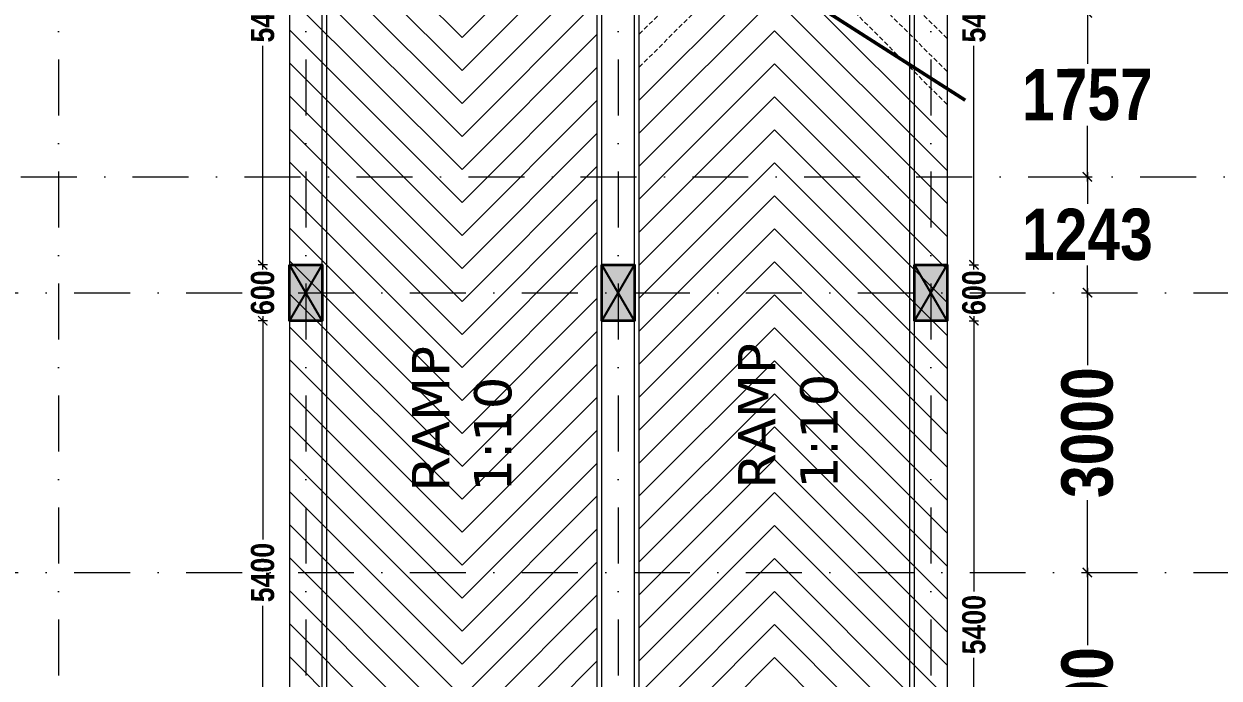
# Model space of a CAD drawing. Header units: millimetres. Extents: x -3092155 to 4513934, y -12317808 to 1850003.
# Drawn here: x -382707 to -369893, y -5701332 to -5694320 of the extents above; entities that cross this region are included whole.
import ezdxf

# ---------------------------------------------------------------- set-up
doc = ezdxf.new("R2010")
doc.units = ezdxf.units.MM
doc.header["$LTSCALE"] = 2
doc.header["$MEASUREMENT"] = 0
doc.header["$PDMODE"] = 34
doc.header["$PDSIZE"] = 500
doc.linetypes.add('DASHDOT', pattern=[1, 0.5, -0.25, 0, -0.25])
doc.linetypes.add('DASHED2', pattern=[0.375, 0.25, -0.125])
for name, color, linetype, lineweight in [('coloumn', 10, 'Continuous', 35), ('D DIM', 250, 'Continuous', 9), ('GRID', 251, 'DASHDOT', 5), ('RAILING', 47, 'Continuous', 13), ('RAMP', 253, 'Continuous', 9), ('TEXT', 7, 'Continuous', 13)]:
    doc.layers.add(name, color=color, linetype=linetype, lineweight=lineweight)
doc.layers.add('DOT', color=7, linetype='DASHED2', lineweight=0, true_color=0x89067c)
doc.styles.add('COLOUMNN DIM', font='ARIALNB.TTF', dxfattribs={"height": 550})
doc.styles.add('INNER DIM', font='ARIALNB.TTF', dxfattribs={"height": 250})
doc.styles.add('style2', font='verdana.ttf')
doc.dimstyles.new('external final', dxfattribs={"dimscale": 0, "dimtxt": 250, "dimasz": 100, "dimexe": 50, "dimexo": 50, "dimgap": 50, "dimtad": 0, "dimdec": 0, "dimzin": 0, "dimdsep": 46, "dimtxsty": 'INNER DIM', "dimblk": 'ARCHTICK', "dimcen": 100, "dimdle": 50, "dimclrd": 256, "dimclre": 256, "dimclrt": 256, "dimadec": 0, "dimazin": 0, "dimtfac": 1, "dimtdec": 0, "dimtix": 1, "dimtmove": 1, "dimatfit": 3, "dimfxl": 50, "dimfxlon": 1, "dimtolj": 1, "dimtzin": 0, "dimlwd": -1, "dimlwe": -1, "dimarcsym": 1})
doc.dimstyles.new('INNER DIM', dxfattribs={"dimscale": 0, "dimtxt": 250, "dimasz": 100, "dimexe": 50, "dimexo": 50, "dimgap": 50, "dimtad": 0, "dimdec": 0, "dimzin": 0, "dimdsep": 46, "dimtxsty": 'INNER DIM', "dimblk": 'ARCHTICK', "dimcen": 100, "dimdle": 50, "dimclrd": 256, "dimclre": 256, "dimclrt": 256, "dimadec": 0, "dimazin": 0, "dimtfac": 1, "dimtdec": 0, "dimtix": 1, "dimtmove": 2, "dimatfit": 3, "dimfxl": 50, "dimfxlon": 1, "dimtolj": 1, "dimtzin": 0, "dimlwd": -1, "dimlwe": -1, "dimarcsym": 1})

# ---------------------------------------------------------------- blocks, each defined once
blk = doc.blocks.new('_ArchTick')
at = {"color": 0, "linetype": 'ByBlock', "const_width": 0.15}
blk.add_lwpolyline([(-0.5, -0.5), (0.5, 0.5)], dxfattribs=at)
blk = doc.blocks.new('*D93')
at = {"layer": 'D DIM', "ltscale": 100, "transparency": 16777216}
for p, q in [((-372571, -5691501), (-372471, -5691501)), ((-372521, -5691451), (-372521, -5693846)), ((-372521, -5696951), (-372521, -5694556)), ((-372571, -5696901), (-372471, -5696901))]:
    blk.add_line(p, q, dxfattribs=at)
at = {"layer": 'Defpoints', "color": 0, "lineweight": 50, "ltscale": 100, "transparency": 16777216}
for p in [(-373159, -5691501), (-373159, -5696901), (-372521, -5696901)]:
    blk.add_point(p, dxfattribs=at)
at = {"layer": 'D DIM', "ltscale": 100, "transparency": 16777216, "xscale": 100, "yscale": 100, "zscale": 100}
for p, rotation in [((-372521, -5691501), 90), ((-372521, -5696901), 270)]:
    blk.add_blockref('_ArchTick', p, dxfattribs=dict(at, rotation=rotation))
at = {"layer": 'D DIM', "ltscale": 100, "transparency": 16777216, "insert": (-372521, -5694201), "char_height": 250, "attachment_point": 5, "rotation": 90, "style": 'INNER DIM'}
blk.add_mtext('\\A1;5400', dxfattribs=at)
blk = doc.blocks.new('*D94')
at = {"layer": 'D DIM', "ltscale": 100, "transparency": 16777216}
for p, q in [((-372571, -5696901), (-372471, -5696901)), ((-372521, -5696901), (-372521, -5696925)), ((-372571, -5697501), (-372471, -5697501)), ((-372521, -5697501), (-372521, -5697477))]:
    blk.add_line(p, q, dxfattribs=at)
at = {"layer": 'Defpoints', "color": 0, "lineweight": 50, "ltscale": 100, "transparency": 16777216}
for p in [(-373159, -5696901), (-373159, -5697501), (-372521, -5697501)]:
    blk.add_point(p, dxfattribs=at)
at = {"layer": 'D DIM', "ltscale": 100, "transparency": 16777216, "insert": (-372521, -5697201), "char_height": 250, "attachment_point": 5, "rotation": 90, "style": 'INNER DIM'}
blk.add_mtext('\\A1;600', dxfattribs=at)
blk = doc.blocks.new('*D95')
at = {"layer": 'D DIM', "ltscale": 100, "transparency": 16777216}
for p, q in [((-372571, -5697501), (-372471, -5697501)), ((-372521, -5697451), (-372521, -5700405)), ((-372521, -5702951), (-372521, -5701115)), ((-372571, -5702901), (-372471, -5702901))]:
    blk.add_line(p, q, dxfattribs=at)
at = {"layer": 'Defpoints', "color": 0, "lineweight": 50, "ltscale": 100, "transparency": 16777216}
for p in [(-373159, -5697501), (-373159, -5702901), (-372521, -5702901)]:
    blk.add_point(p, dxfattribs=at)
at = {"layer": 'D DIM', "ltscale": 100, "transparency": 16777216, "xscale": 100, "yscale": 100, "zscale": 100}
for p, rotation in [((-372521, -5697501), 90), ((-372521, -5702901), 270)]:
    blk.add_blockref('_ArchTick', p, dxfattribs=dict(at, rotation=rotation))
at = {"layer": 'D DIM', "ltscale": 100, "transparency": 16777216, "insert": (-372521, -5700760), "char_height": 250, "attachment_point": 5, "rotation": 90, "style": 'INNER DIM'}
blk.add_mtext('\\A1;5400', dxfattribs=at)
blk = doc.blocks.new('*D730')
at = {"layer": 'D DIM', "ltscale": 100, "transparency": 16777216}
for p, q in [((1049, 411), (-438739, 411)), ((-438689, 361), (-438689, 461)), ((999, 361), (999, 461))]:
    blk.add_line(p, q, dxfattribs=at)
at = {"layer": 'Defpoints', "color": 0, "lineweight": 50, "ltscale": 100, "transparency": 16777216}
for p in [(-438689, 411), (999, 0), (-438689, -5723126)]:
    blk.add_point(p, dxfattribs=at)
at = {"layer": 'D DIM', "ltscale": 100, "transparency": 16777216, "xscale": 100, "yscale": 100, "zscale": 100, "rotation": 180}
blk.add_blockref('_ArchTick', (-438689, 411), dxfattribs=at)
at = {"layer": 'D DIM', "ltscale": 100, "transparency": 16777216, "xscale": 100, "yscale": 100, "zscale": 100}
blk.add_blockref('_ArchTick', (999, 411), dxfattribs=at)
at = {"layer": 'D DIM', "ltscale": 100, "transparency": 16777216, "insert": (1326, 835), "char_height": 250, "attachment_point": 5, "style": 'INNER DIM'}
blk.add_mtext('\\A1;439688', dxfattribs=at)
blk = doc.blocks.new('*D389')
at = {"layer": 'D DIM', "ltscale": 100, "transparency": 16777216}
for p, q in [((-380097, -5691501), (-380197, -5691501)), ((-380147, -5691451), (-380147, -5693846)), ((-380147, -5696951), (-380147, -5694556)), ((-380097, -5696901), (-380197, -5696901))]:
    blk.add_line(p, q, dxfattribs=at)
at = {"layer": 'Defpoints', "color": 0, "lineweight": 50, "ltscale": 100, "transparency": 16777216}
for p in [(-379509, -5691501), (-380147, -5696901), (-379509, -5696901)]:
    blk.add_point(p, dxfattribs=at)
at = {"layer": 'D DIM', "ltscale": 100, "transparency": 16777216, "xscale": 100, "yscale": 100, "zscale": 100}
for p, rotation in [((-380147, -5691501), 90), ((-380147, -5696901), 270)]:
    blk.add_blockref('_ArchTick', p, dxfattribs=dict(at, rotation=rotation))
at = {"layer": 'D DIM', "ltscale": 100, "transparency": 16777216, "insert": (-380147, -5694201), "char_height": 250, "attachment_point": 5, "rotation": 90, "style": 'INNER DIM'}
blk.add_mtext('\\A1;5400', dxfattribs=at)
blk = doc.blocks.new('*D390')
at = {"layer": 'D DIM', "ltscale": 100, "transparency": 16777216}
for p, q in [((-380097, -5696901), (-380197, -5696901)), ((-380147, -5696901), (-380147, -5696925)), ((-380097, -5697501), (-380197, -5697501)), ((-380147, -5697501), (-380147, -5697477))]:
    blk.add_line(p, q, dxfattribs=at)
at = {"layer": 'Defpoints', "color": 0, "lineweight": 50, "ltscale": 100, "transparency": 16777216}
for p in [(-379509, -5696901), (-380147, -5697501), (-379509, -5697501)]:
    blk.add_point(p, dxfattribs=at)
at = {"layer": 'D DIM', "ltscale": 100, "transparency": 16777216, "insert": (-380147, -5697201), "char_height": 250, "attachment_point": 5, "rotation": 90, "style": 'INNER DIM'}
blk.add_mtext('\\A1;600', dxfattribs=at)
blk = doc.blocks.new('*D391')
at = {"layer": 'D DIM', "ltscale": 100, "transparency": 16777216}
for p, q in [((-380097, -5697501), (-380197, -5697501)), ((-380147, -5697451), (-380147, -5699846)), ((-380147, -5702951), (-380147, -5700556)), ((-380097, -5702901), (-380197, -5702901))]:
    blk.add_line(p, q, dxfattribs=at)
at = {"layer": 'Defpoints', "color": 0, "lineweight": 50, "ltscale": 100, "transparency": 16777216}
for p in [(-379509, -5697501), (-380147, -5702901), (-379509, -5702901)]:
    blk.add_point(p, dxfattribs=at)
at = {"layer": 'D DIM', "ltscale": 100, "transparency": 16777216, "xscale": 100, "yscale": 100, "zscale": 100}
for p, rotation in [((-380147, -5697501), 90), ((-380147, -5702901), 270)]:
    blk.add_blockref('_ArchTick', p, dxfattribs=dict(at, rotation=rotation))
at = {"layer": 'D DIM', "ltscale": 100, "transparency": 16777216, "insert": (-380147, -5700201), "char_height": 250, "attachment_point": 5, "rotation": 90, "style": 'INNER DIM'}
blk.add_mtext('\\A1;5400', dxfattribs=at)
blk = doc.blocks.new('*D983')
at = {"layer": 'D DIM', "ltscale": 100, "transparency": 16777216}
for p, q in [((-371355, -5695959), (-371255, -5695959)), ((-371305, -5695909), (-371305, -5696249)), ((-371305, -5697251), (-371305, -5696911)), ((-371355, -5697201), (-371255, -5697201))]:
    blk.add_line(p, q, dxfattribs=at)
at = {"layer": 'Defpoints', "color": 0, "lineweight": 50, "ltscale": 100, "transparency": 16777216}
for p in [(-371806, -5695959), (-373160, -5697201), (-371305, -5697201)]:
    blk.add_point(p, dxfattribs=at)
at = {"layer": 'D DIM', "ltscale": 100, "transparency": 16777216, "xscale": 100, "yscale": 100, "zscale": 100}
for p, rotation in [((-371305, -5695959), 90), ((-371305, -5697201), 270)]:
    blk.add_blockref('_ArchTick', p, dxfattribs=dict(at, rotation=rotation))
at = {"layer": 'D DIM', "ltscale": 100, "transparency": 16777216, "insert": (-371305, -5696580), "char_height": 550, "attachment_point": 5, "rotation": 0.1, "style": 'COLOUMNN DIM'}
blk.add_mtext('\\A1;1243', dxfattribs=at)
blk = doc.blocks.new('*D984')
at = {"layer": 'D DIM', "ltscale": 100, "transparency": 16777216}
for p, q in [((-371305, -5697151), (-371305, -5697978)), ((-371355, -5697201), (-371255, -5697201)), ((-371305, -5700251), (-371305, -5699425)), ((-371355, -5700201), (-371255, -5700201))]:
    blk.add_line(p, q, dxfattribs=at)
at = {"layer": 'Defpoints', "color": 0, "lineweight": 50, "ltscale": 100, "transparency": 16777216}
for p in [(-371944, -5697201), (-373160, -5700201), (-371305, -5700201)]:
    blk.add_point(p, dxfattribs=at)
at = {"layer": 'D DIM', "ltscale": 100, "transparency": 16777216, "xscale": 100, "yscale": 100, "zscale": 100}
for p, rotation in [((-371305, -5697201), 90), ((-371305, -5700201), 270)]:
    blk.add_blockref('_ArchTick', p, dxfattribs=dict(at, rotation=rotation))
at = {"layer": 'D DIM', "ltscale": 100, "transparency": 16777216, "insert": (-371305, -5698701), "char_height": 550, "attachment_point": 5, "rotation": 90, "style": 'COLOUMNN DIM'}
blk.add_mtext('\\A1;3000', dxfattribs=at)
blk = doc.blocks.new('*D985')
at = {"layer": 'D DIM', "ltscale": 100, "transparency": 16777216}
for p, q in [((-371355, -5700201), (-371255, -5700201)), ((-371305, -5700151), (-371305, -5700978)), ((-371305, -5703251), (-371305, -5702425)), ((-371355, -5703201), (-371255, -5703201))]:
    blk.add_line(p, q, dxfattribs=at)
at = {"layer": 'Defpoints', "color": 0, "lineweight": 50, "ltscale": 100, "transparency": 16777216}
for p in [(-371976, -5700201), (-371844, -5703201), (-371305, -5703201)]:
    blk.add_point(p, dxfattribs=at)
at = {"layer": 'D DIM', "ltscale": 100, "transparency": 16777216, "xscale": 100, "yscale": 100, "zscale": 100}
for p, rotation in [((-371305, -5700201), 90), ((-371305, -5703201), 270)]:
    blk.add_blockref('_ArchTick', p, dxfattribs=dict(at, rotation=rotation))
at = {"layer": 'D DIM', "ltscale": 100, "transparency": 16777216, "insert": (-371305, -5701701), "char_height": 550, "attachment_point": 5, "rotation": 90, "style": 'COLOUMNN DIM'}
blk.add_mtext('\\A1;3000', dxfattribs=at)
blk = doc.blocks.new('*D996')
at = {"layer": 'D DIM', "ltscale": 100, "transparency": 16777216}
for p, q in [((-371355, -5694201), (-371255, -5694201)), ((-371305, -5694151), (-371305, -5694749)), ((-371305, -5696009), (-371305, -5695411)), ((-371355, -5695959), (-371255, -5695959))]:
    blk.add_line(p, q, dxfattribs=at)
at = {"layer": 'Defpoints', "color": 0, "lineweight": 50, "ltscale": 100, "transparency": 16777216}
for p in [(-371596, -5694201), (-371305, -5694201), (-372066, -5695959)]:
    blk.add_point(p, dxfattribs=at)
at = {"layer": 'D DIM', "ltscale": 100, "transparency": 16777216, "xscale": 100, "yscale": 100, "zscale": 100}
for p, rotation in [((-371305, -5694201), 90), ((-371305, -5695959), 270)]:
    blk.add_blockref('_ArchTick', p, dxfattribs=dict(at, rotation=rotation))
at = {"layer": 'D DIM', "ltscale": 100, "transparency": 16777216, "insert": (-371305, -5695080), "char_height": 550, "attachment_point": 5, "rotation": 0.1, "style": 'COLOUMNN DIM'}
blk.add_mtext('\\A1;1757', dxfattribs=at)
blk = doc.blocks.new('F.F')
at = {"layer": 'coloumn', "ltscale": 100}
for points in [[(-152480, -5850231), (-152130, -5850231), (-152130, -5850831), (-152480, -5850831)], [(-149130, -5850231), (-148780, -5850231), (-148780, -5850831), (-149130, -5850831)], [(-145780, -5850231), (-145430, -5850231), (-145430, -5850831), (-145780, -5850831)]]:
    blk.add_hatch(color=256, dxfattribs=at).paths.add_polyline_path(points)
at = {"layer": 'coloumn', "lineweight": 25, "ltscale": 100}
for p, q in [((-152130, -5850831), (-152480, -5850231)), ((-152480, -5850831), (-152130, -5850231)), ((-148780, -5850831), (-149130, -5850231)), ((-149130, -5850831), (-148780, -5850231)), ((-145430, -5850831), (-145780, -5850231)), ((-145780, -5850831), (-145430, -5850231))]:
    blk.add_line(p, q, dxfattribs=at)
at = {"layer": 'coloumn', "ltscale": 100}
for points in [[(-152480, -5850231), (-152130, -5850231), (-152130, -5850831), (-152480, -5850831)], [(-149130, -5850231), (-148780, -5850231), (-148780, -5850831), (-149130, -5850831)], [(-145780, -5850231), (-145430, -5850231), (-145430, -5850831), (-145780, -5850831)]]:
    blk.add_lwpolyline(points, close=True, dxfattribs=at)

msp = doc.modelspace()

# ---------------------------------------------------------------- linework, layer by layer
at = {"layer": 'DOT', "ltscale": 100}
for p, q in [((-372809.7, -5694476.5), (-374659.3, -5692626.9)), ((-376109.3, -5694430.4), (-374659.3, -5692980.4)), ((-372809.7, -5694830), (-374659.3, -5692980.4)), ((-376109.3, -5694784), (-374659.3, -5693334)), ((-372809.7, -5695183.6), (-374659.3, -5693334))]:
    msp.add_line(p, q, dxfattribs=at)
at = {"layer": 'GRID', "color": 5, "ltscale": 600}
for p, q in [((-382334.7, -5657499.4), (-382334.7, -5742293.2)), ((-379684.7, -5657499.4), (-379684.7, -5742293.2)), ((-376334.7, -5657499.4), (-376334.7, -5742293.2)), ((-372984.7, -5657499.4), (-372984.7, -5742293.2))]:
    msp.add_line(p, q, dxfattribs=at)
at = {"layer": 'GRID', "color": 6, "ltscale": 600}
for p, q in [((-461947.5, -5695958.6), (-365562.7, -5695958.6)), ((-460174.6, -5697201.2), (-367335.1, -5697201.2)), ((-460174.6, -5700201.2), (-367335.1, -5700201.2))]:
    msp.add_line(p, q, dxfattribs=at)
at = {"layer": 'RAILING', "ltscale": 100}
for p, q in [((-379459.3, -5709451.2), (-379459.3, -5684676.2)), ((-379509.3, -5709501.2), (-379509.3, -5684876.2)), ((-376559.3, -5706551.2), (-376559.4, -5684876.2)), ((-376509.3, -5706501.2), (-376509.4, -5684876.2)), ((-376159.3, -5706501.2), (-376159.3, -5684876.2)), ((-376109.3, -5706551.2), (-376109.3, -5684876.2)), ((-373209.3, -5709451.2), (-373209.3, -5684876.2)), ((-373159.3, -5709501.2), (-373159.3, -5684926.2))]:
    msp.add_line(p, q, dxfattribs=at)
at = {"layer": 'RAMP', "ltscale": 100}
for p, q in [((-379859.7, -5685526.2), (-379859.7, -5708926.2)), ((-372809.7, -5685526.2), (-372809.7, -5708926.2)), ((-378009.3, -5694465.9), (-379859.7, -5692615.5)), ((-378009.3, -5694819.5), (-379859.7, -5692969.1)), ((-378009.3, -5694466.2), (-376559.3, -5693016.2)), ((-378009.3, -5695173), (-379859.7, -5693322.6)), ((-378009.3, -5694819.8), (-376559.3, -5693369.8)), ((-378009.3, -5695526.6), (-379859.7, -5693676.2)), ((-376109.3, -5695137.5), (-374659.3, -5693687.5)), ((-372809.7, -5695537.1), (-374659.3, -5693687.5)), ((-378009.3, -5695173.3), (-376559.3, -5693723.3)), ((-378009.3, -5695880.1), (-379859.7, -5694029.7)), ((-378009.3, -5695526.9), (-376559.3, -5694076.9)), ((-376109.3, -5695491.1), (-374659.3, -5694041.1)), ((-372809.7, -5695890.7), (-374659.3, -5694041.1)), ((-378009.3, -5696233.7), (-379859.7, -5694383.3)), ((-378009.3, -5695880.4), (-376559.3, -5694430.4)), ((-376109.3, -5695844.6), (-374659.3, -5694394.7)), ((-372809.7, -5696244.2), (-374659.3, -5694394.6)), ((-378009.3, -5696587.3), (-379859.7, -5694736.8)), ((-378009.3, -5696234), (-376559.3, -5694784)), ((-376109.3, -5696198.2), (-374659.3, -5694748.2)), ((-372809.7, -5696597.8), (-374659.3, -5694748.2)), ((-378009.3, -5696940.8), (-379859.7, -5695090.4)), ((-376109.3, -5696551.7), (-374659.3, -5695101.8)), ((-372809.7, -5696951.3), (-374659.3, -5695101.7)), ((-378009.3, -5696587.5), (-376559.3, -5695137.5)), ((-378009.3, -5697294.4), (-379859.7, -5695443.9)), ((-378009.3, -5696941.1), (-376559.3, -5695491.1)), ((-376109.3, -5696905.3), (-374659.3, -5695455.3)), ((-372809.7, -5697304.9), (-374659.3, -5695455.3)), ((-378009.3, -5697647.9), (-379859.7, -5695797.5)), ((-378009.3, -5697294.6), (-376559.3, -5695844.6)), ((-376109.3, -5697258.8), (-374659.3, -5695808.9)), ((-372809.7, -5697658.4), (-374659.3, -5695808.8)), ((-378009.3, -5698001.5), (-379859.7, -5696151.1)), ((-378009.3, -5697648.2), (-376559.3, -5696198.2)), ((-376109.3, -5697612.4), (-374659.3, -5696162.4)), ((-372809.7, -5698012), (-374659.3, -5696162.4)), ((-378009.3, -5698355), (-379859.7, -5696504.6)), ((-376109.3, -5697965.9), (-374659.3, -5696516)), ((-372809.7, -5698365.5), (-374659.3, -5696516)), ((-378009.3, -5698001.7), (-376559.3, -5696551.7)), ((-378009.3, -5698708.6), (-379859.7, -5696858.2)), ((-378009.3, -5698355.3), (-376559.3, -5696905.3)), ((-376109.3, -5698319.5), (-374659.3, -5696869.5)), ((-372809.7, -5698719.1), (-374659.3, -5696869.5)), ((-378009.3, -5699062.1), (-379859.7, -5697211.7)), ((-378009.3, -5698708.8), (-376559.3, -5697258.8)), ((-376109.3, -5698673.1), (-374659.3, -5697223.1)), ((-372809.7, -5699072.6), (-374659.3, -5697223.1)), ((-378009.3, -5699415.7), (-379859.7, -5697565.3)), ((-378009.3, -5699062.4), (-376559.3, -5697612.4)), ((-376109.3, -5699026.6), (-374659.3, -5697576.6)), ((-372809.7, -5699426.2), (-374659.3, -5697576.6)), ((-378009.3, -5699769.2), (-379859.7, -5697918.8)), ((-376109.3, -5699380.2), (-374659.3, -5697930.2)), ((-372809.7, -5699779.8), (-374659.3, -5697930.2)), ((-378009.3, -5699416), (-376559.3, -5697966)), ((-378009.3, -5700122.8), (-379859.7, -5698272.4)), ((-376109.3, -5699733.7), (-374659.3, -5698283.7)), ((-372809.7, -5700133.3), (-374659.3, -5698283.7)), ((-378009.3, -5699769.5), (-376559.3, -5698319.5)), ((-378009.3, -5700476.3), (-379859.7, -5698625.9)), ((-378009.3, -5700123.1), (-376559.3, -5698673.1)), ((-376109.3, -5700087.3), (-374659.3, -5698637.3)), ((-372809.7, -5700486.9), (-374659.3, -5698637.3)), ((-378009.3, -5700829.9), (-379859.7, -5698979.5)), ((-378009.3, -5700476.6), (-376559.3, -5699026.6)), ((-376109.3, -5700440.8), (-374659.3, -5698990.8)), ((-372809.7, -5700840.4), (-374659.3, -5698990.8)), ((-378009.3, -5701183.4), (-379859.7, -5699333)), ((-378009.3, -5700830.2), (-376559.3, -5699380.2)), ((-376109.3, -5700794.4), (-374659.3, -5699344.4)), ((-372809.7, -5701194), (-374659.3, -5699344.4)), ((-378009.3, -5701537), (-379859.7, -5699686.6)), ((-376109.3, -5701147.9), (-374659.3, -5699698)), ((-372809.7, -5701547.5), (-374659.3, -5699697.9)), ((-378009.3, -5701183.7), (-376559.3, -5699733.7)), ((-378009.3, -5701890.6), (-379859.7, -5700040.1)), ((-378009.3, -5701537.3), (-376559.3, -5700087.3)), ((-376109.3, -5701501.5), (-374659.3, -5700051.5)), ((-372809.7, -5701901.1), (-374659.3, -5700051.5)), ((-378009.3, -5702244.1), (-379859.7, -5700393.7)), ((-378009.3, -5701890.8), (-376559.3, -5700440.8)), ((-376109.3, -5701855), (-374659.3, -5700405.1)), ((-372809.7, -5702254.6), (-374659.3, -5700405)), ((-378009.3, -5702597.7), (-379859.7, -5700747.2)), ((-378009.3, -5702244.4), (-376559.3, -5700794.4)), ((-376109.3, -5702208.6), (-374659.3, -5700758.6)), ((-372809.7, -5702608.2), (-374659.3, -5700758.6)), ((-378009.3, -5702951.2), (-379859.7, -5701100.8)), ((-376109.3, -5702562.2), (-374659.3, -5701112.2)), ((-372809.7, -5702961.7), (-374659.3, -5701112.1)), ((-378009.3, -5702597.9), (-376559.3, -5701147.9))]:
    msp.add_line(p, q, dxfattribs=at)
at = {"layer": 'RAMP', "lineweight": 50, "ltscale": 100}
msp.add_line((-374501.2, -5693931.9), (-372614, -5695137.5), dxfattribs=at)

# ---------------------------------------------------------------- block references
at = {"layer": 'coloumn'}
msp.add_blockref('F.F', (-227379.8, 153330), dxfattribs=at)

# ---------------------------------------------------------------- texts
at = {"layer": 'TEXT', "lineweight": 30, "ltscale": 100, "char_height": 400, "width": 600, "attachment_point": 1, "rotation": 90, "style": 'style2'}
for insert in [(-378547.3, -5699333.3), (-375050.7, -5699301.9)]:
    msp.add_mtext('RAMP 1:10', dxfattribs=dict(at, insert=insert))

# ---------------------------------------------------------------- dimensions: what is measured, and where the dimension line sits
at = {"layer": 'D DIM', "ltscale": 100}
dim = msp.add_linear_dim(base=(-438689.1, 410.6), p1=(998.8, 0), p2=(-438689.1, -5723126.2), dimstyle='INNER DIM', override={"dimscale": 1}, dxfattribs=at)
dim.commit()
dim.dimension.update_dxf_attribs({"geometry": '*D730', "text_midpoint": (1326.5, 835.2), "dimtype": 160})
for base, p1, p2, dimstyle, override, picture, middle in [((-380147.3, -5696901.2), (-379509.3, -5691501.2), (-379509.3, -5696901.2), 'INNER DIM', {"dimscale": 1}, '*D389', (-380147.3, -5694201.2)), ((-372521.3, -5696901.2), (-373159.3, -5691501.2), (-373159.3, -5696901.2), 'INNER DIM', {"dimscale": 1}, '*D93', (-372521.3, -5694201.2)), ((-380147.3, -5697501.2), (-379509.3, -5696901.2), (-379509.3, -5697501.2), 'INNER DIM', {"dimscale": 1}, '*D390', (-380147.3, -5697201.2)), ((-372521.3, -5697501.2), (-373159.3, -5696901.2), (-373159.3, -5697501.2), 'INNER DIM', {"dimscale": 1}, '*D94', (-372521.3, -5697201.2)), ((-371305.4, -5700201.2), (-371943.6, -5697201.2), (-373160.1, -5700201.2), 'external final', {"dimscale": 1, "dimtxsty": 'COLOUMNN DIM'}, '*D984', (-371305.4, -5698701.2)), ((-380147.3, -5702901.2), (-379509.3, -5697501.2), (-379509.3, -5702901.2), 'INNER DIM', {"dimscale": 1}, '*D391', (-380147.3, -5700201.2)), ((-371305.4, -5703201.2), (-371975.6, -5700201.2), (-371844.4, -5703201.2), 'external final', {"dimscale": 1, "dimtxsty": 'COLOUMNN DIM'}, '*D985', (-371305.4, -5701701.2))]:
    dim = msp.add_linear_dim(base=base, p1=p1, p2=p2, angle=90, dimstyle=dimstyle, override=override, dxfattribs=at)
    dim.commit()
    dim.dimension.update_dxf_attribs({"geometry": picture, "text_midpoint": middle})
for base, p1, p2, picture, middle in [((-371305.4, -5694201.2), (-372066.4, -5695958.6), (-371596.4, -5694201.2), '*D996', (-371305.4, -5695079.9)), ((-371305.4, -5697201.2), (-371805.6, -5695958.6), (-373160.1, -5697201.2), '*D983', (-371305.4, -5696579.9))]:
    dim = msp.add_linear_dim(base=base, p1=p1, p2=p2, angle=90, dimstyle='external final', override={"dimscale": 1, "dimtxsty": 'COLOUMNN DIM'}, dxfattribs=at)
    dim.commit()
    dim.dimension.update_dxf_attribs({"geometry": picture, "text_midpoint": middle, "text_rotation": 0.1})
dim = msp.add_linear_dim(base=(-372521.3, -5702901.2), p1=(-373159.3, -5697501.2), p2=(-373159.3, -5702901.2), angle=90, dimstyle='INNER DIM', override={"dimscale": 1}, dxfattribs=at)
dim.commit()
dim.dimension.update_dxf_attribs({"geometry": '*D95', "text_midpoint": (-372521.3, -5700759.8), "dimtype": 160})

doc.saveas('drawing.dxf')
